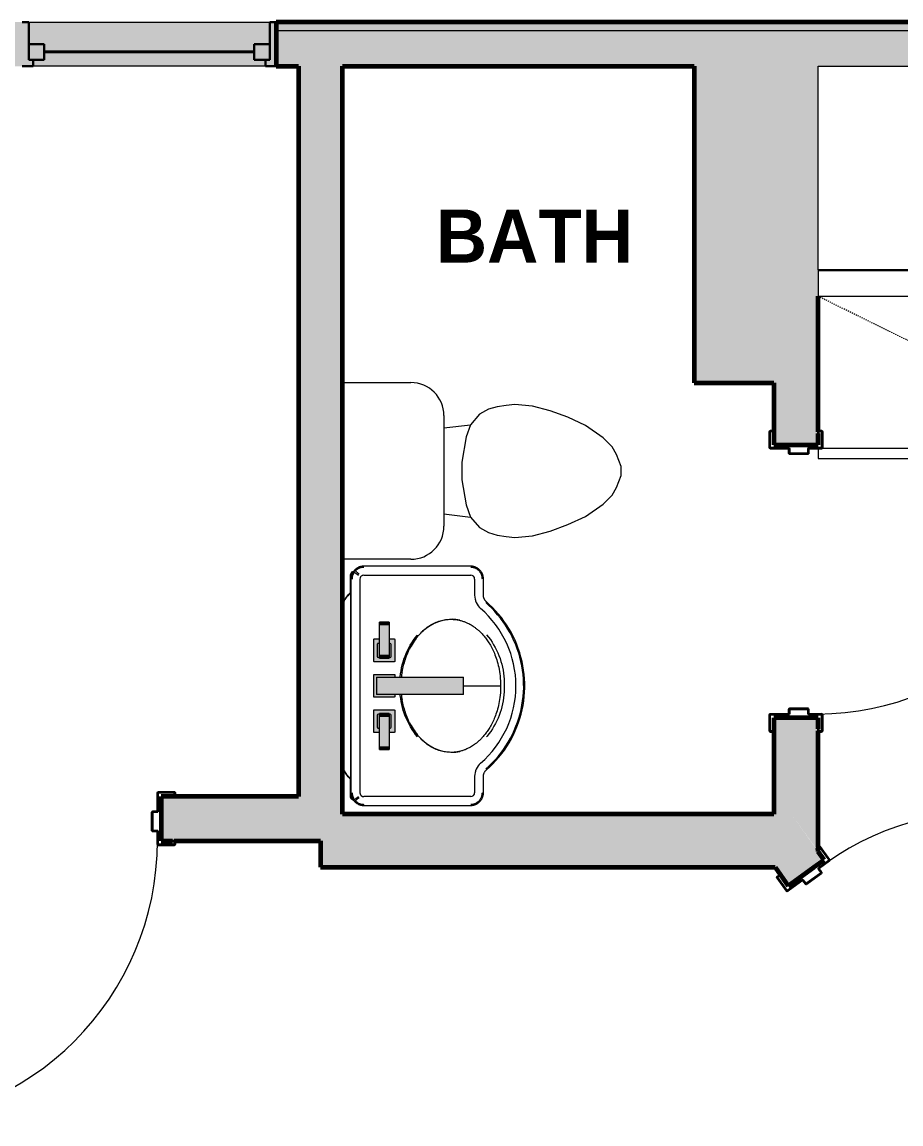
# Model space of a CAD drawing. Header units: inches. Extents: x 14 to 1007, y 923 to 1341.
# Drawn here: x 310.4 to 409.8, y 1157.1 to 1281.6 of the extents above; entities that cross this region are included whole.
import ezdxf

# ---------------------------------------------------------------- set-up
doc = ezdxf.new("R2010")
doc.units = ezdxf.units.IN
doc.header["$MEASUREMENT"] = 0
doc.linetypes.add('Dash', pattern=[0.25, 0.125, -0.125])
for name, color, linetype, lineweight in [('A-AREA-IDEN', 2, 'Continuous', 9), ('A-DOOR', 31, 'Continuous', 18), ('A-DOOR-1', 31, 'Continuous', 9), ('A-DOOR-FRAM', 31, 'Continuous', 30), ('A-GLAZ', 151, 'Continuous', 18), ('A-GLAZ-1', 151, 'Continuous', 30), ('A-GLAZ-2', 151, 'Continuous', 40), ('A-WALL', 113, 'Continuous', 18), ('A-WALL-1', 113, 'Continuous', 60), ('I-WALL', 2, 'Continuous', 18), ('I-WALL-1', 2, 'Continuous', 60), ('P-SANR-FIXT', 6, 'Continuous', 9), ('Q-SPCQ', 91, 'Continuous', 9), ('Q-SPCQ-1', 91, 'Dash', 9)]:
    doc.layers.add(name, color=color, linetype=linetype, lineweight=lineweight)
doc.styles.add('Century Gothic_B', font='GOTHICB.TTF', dxfattribs={"height": 6})

# ---------------------------------------------------------------- blocks, each defined once
blk = doc.blocks.new('Hollow Metal Frame - 2_ 8_W x 6_-8_H-760310-Existing 2nd Floor Plan')
at = {"layer": 'A-DOOR-1'}
for p, q in [((-16, -2.5), (-14.88, -2.5)), ((-16, -34.5), (-16, -2.5)), ((-14.88, -2.5), (-14.88, -34.5)), ((-14.88, -34.5), (-16, -34.5))]:
    blk.add_line(p, q, dxfattribs=at)
blk.add_arc((-16, -2.5), 32, 270, 360, dxfattribs=at)
at = {"layer": 'A-DOOR-FRAM'}
for p, q in [((-18, 2.9), (-18, 2.6)), ((-17.94, 2.6), (-17.94, 2.9)), ((-16.1, 3), (-17.9, 3)), ((-17.9, 2.94), (-16.1, 2.94)), ((-17.69, 2.56), (-17.9, 2.56)), ((-17.9, 2.5), (-17.69, 2.5)), ((-17.69, 2.5), (-17.69, 2.56)), ((-16.06, 2.9), (-16.06, 0.85)), ((-16, 0.85), (-16, 2.9)), ((16, 2.9), (16, 0.85)), ((16.06, 0.85), (16.06, 2.9)), ((17.9, 3), (16.1, 3)), ((16.1, 2.94), (17.9, 2.94)), ((17.69, 2.56), (17.69, 2.5)), ((17.9, 2.56), (17.69, 2.56)), ((17.69, 2.5), (17.9, 2.5)), ((17.94, 2.9), (17.94, 2.6)), ((18, 2.6), (18, 2.9)), ((-15.48, 0.81), (-15.96, 0.81)), ((-15.96, 0.75), (-15.48, 0.75)), ((-15.44, 0.71), (-15.44, -1.33)), ((-15.38, -1.33), (-15.38, 0.71)), ((15.37, 0.71), (15.37, -1.33)), ((15.44, -1.33), (15.44, 0.71)), ((15.96, 0.81), (15.48, 0.81)), ((15.48, 0.75), (15.96, 0.75)), ((-16.06, -1.47), (-16.06, -2.9)), ((-16, -2.9), (-16, -1.47)), ((-15.48, -1.37), (-15.96, -1.37)), ((-15.96, -1.43), (-15.48, -1.43)), ((15.96, -1.37), (15.48, -1.37)), ((15.48, -1.43), (15.96, -1.43)), ((16, -1.47), (16, -2.9)), ((16.06, -2.9), (16.06, -1.47)), ((-18, -2.6), (-18, -2.9)), ((-17.94, -2.9), (-17.94, -2.6)), ((-17.69, -2.5), (-17.9, -2.5)), ((-17.9, -2.56), (-17.69, -2.56)), ((-16.1, -2.94), (-17.9, -2.94)), ((-17.9, -3), (-16.1, -3)), ((-17.69, -2.56), (-17.69, -2.5)), ((17.9, -2.94), (16.1, -2.94)), ((16.1, -3), (17.9, -3)), ((17.9, -2.5), (17.69, -2.5)), ((17.69, -2.5), (17.69, -2.56)), ((17.69, -2.56), (17.9, -2.56)), ((17.94, -2.6), (17.94, -2.9)), ((18, -2.9), (18, -2.6))]:
    blk.add_line(p, q, dxfattribs=at)
for centre, radius, start, end in [((-17.9, 2.9), 0.101, 90, 180), ((-17.9, 2.6), 0.101, 180, 270), ((-17.9, 2.9), 0.04, 90, 180), ((-17.9, 2.6), 0.04, 180, 270), ((-16.1, 2.9), 0.101, 0, 90), ((-16.1, 2.9), 0.04, 360, 90), ((16.1, 2.9), 0.101, 90, 180), ((16.1, 2.9), 0.04, 90, 180), ((17.9, 2.9), 0.101, 360, 90), ((17.9, 2.9), 0.04, 0, 90), ((17.9, 2.6), 0.101, 270, 0), ((17.9, 2.6), 0.04, 270, 360), ((-15.96, 0.85), 0.101, 180, 270), ((-15.96, 0.85), 0.04, 180, 270), ((-15.48, 0.71), 0.101, 0, 90), ((-15.48, 0.71), 0.04, 0, 90), ((15.48, 0.71), 0.101, 90, 180), ((15.48, 0.71), 0.04, 90, 180), ((15.96, 0.85), 0.04, 270, 360), ((15.96, 0.85), 0.101, 270, 360), ((-15.96, -1.47), 0.101, 90, 180), ((-15.96, -1.47), 0.04, 90, 180), ((-15.48, -1.33), 0.04, 270, 360), ((-15.48, -1.33), 0.101, 270, 360), ((15.48, -1.33), 0.101, 180, 270), ((15.48, -1.33), 0.04, 180, 270), ((15.96, -1.47), 0.101, 0, 90), ((15.96, -1.47), 0.04, 0, 90), ((-17.9, -2.6), 0.101, 90, 180), ((-17.9, -2.9), 0.101, 180, 270), ((-17.9, -2.6), 0.04, 90, 180), ((-17.9, -2.9), 0.04, 180, 270), ((-16.1, -2.9), 0.04, 270, 360), ((-16.1, -2.9), 0.101, 270, 360), ((16.1, -2.9), 0.101, 180, 270), ((16.1, -2.9), 0.04, 180, 270), ((17.9, -2.6), 0.101, 0, 90), ((17.9, -2.6), 0.04, 0, 90), ((17.9, -2.9), 0.101, 270, 0), ((17.9, -2.9), 0.04, 270, 0)]:
    blk.add_arc(centre, radius, start, end, dxfattribs=at)
blk = doc.blocks.new('M_Double Hung with Trim - 2_  4 3_4_ x  4_  11_-822690-Existing 2nd Floor Plan')
at = {"layer": 'A-GLAZ-1'}
for p, q in [((-13.13, 2.5), (-14.38, 2.5)), ((-13.13, 2.5), (-13.13, 1.75)), ((13.12, 2.5), (14.37, 2.5)), ((13.12, 1.75), (13.12, 2.5)), ((-13.63, 1.75), (-11.88, 1.75)), ((-13.63, 0), (-13.63, 1.75)), ((-13.63, 1.75), (-13.13, 1.75)), ((-13.63, 1.75), (-13.63, -2.5)), ((-11.88, 0), (-11.88, 1.75)), ((11.87, 0), (11.87, 1.75)), ((13.62, 1.75), (11.87, 1.75)), ((13.12, 1.75), (13.62, 1.75)), ((13.62, 0), (13.62, 1.75)), ((13.62, 1.75), (13.62, -2.5)), ((-13.63, 0), (-11.88, 0)), ((13.62, 0), (11.87, 0)), ((-14.38, -2.5), (-13.63, -2.5)), ((14.37, -2.5), (13.62, -2.5))]:
    blk.add_line(p, q, dxfattribs=at)
at = {"layer": 'A-GLAZ-2'}
blk.add_line((-11.88, 0.87), (11.87, 0.87), dxfattribs=at)
blk = doc.blocks.new('Hollow Metal Frame - 2_-6_W x 6_-8_H-760309-Existing 2nd Floor Plan')
at = {"layer": 'A-DOOR-1'}
for p, q in [((-15, -2.5), (-13.88, -2.5)), ((-15, -32.5), (-15, -2.5)), ((-13.88, -2.5), (-13.88, -32.5)), ((-13.88, -32.5), (-15, -32.5))]:
    blk.add_line(p, q, dxfattribs=at)
blk.add_arc((-15, -2.5), 30, 270, 360, dxfattribs=at)
at = {"layer": 'A-DOOR-FRAM'}
for p, q in [((-17, 2.9), (-17, 2.6)), ((-16.94, 2.6), (-16.94, 2.9)), ((-15.1, 3), (-16.9, 3)), ((-16.9, 2.94), (-15.1, 2.94)), ((-16.69, 2.56), (-16.9, 2.56)), ((-16.9, 2.5), (-16.69, 2.5)), ((-16.69, 2.5), (-16.69, 2.56)), ((-15.06, 2.9), (-15.06, 0.85)), ((-15, 0.85), (-15, 2.9)), ((15, 2.9), (15, 0.85)), ((15.06, 0.85), (15.06, 2.9)), ((16.9, 3), (15.1, 3)), ((15.1, 2.94), (16.9, 2.94)), ((16.69, 2.56), (16.69, 2.5)), ((16.9, 2.56), (16.69, 2.56)), ((16.69, 2.5), (16.9, 2.5)), ((16.94, 2.9), (16.94, 2.6)), ((17, 2.6), (17, 2.9)), ((-14.48, 0.81), (-14.96, 0.81)), ((-14.96, 0.75), (-14.48, 0.75)), ((-14.44, 0.71), (-14.44, -1.33)), ((-14.38, -1.33), (-14.38, 0.71)), ((14.37, 0.71), (14.37, -1.33)), ((14.44, -1.33), (14.44, 0.71)), ((14.96, 0.81), (14.48, 0.81)), ((14.48, 0.75), (14.96, 0.75)), ((-15.06, -1.47), (-15.06, -2.9)), ((-15, -2.9), (-15, -1.47)), ((-14.48, -1.37), (-14.96, -1.37)), ((-14.96, -1.43), (-14.48, -1.43)), ((14.96, -1.37), (14.48, -1.37)), ((14.48, -1.43), (14.96, -1.43)), ((15, -1.47), (15, -2.9)), ((15.06, -2.9), (15.06, -1.47)), ((-17, -2.6), (-17, -2.9)), ((-16.94, -2.9), (-16.94, -2.6)), ((-16.69, -2.5), (-16.9, -2.5)), ((-16.9, -2.56), (-16.69, -2.56)), ((-15.1, -2.94), (-16.9, -2.94)), ((-16.9, -3), (-15.1, -3)), ((-16.69, -2.56), (-16.69, -2.5)), ((16.9, -2.94), (15.1, -2.94)), ((15.1, -3), (16.9, -3)), ((16.9, -2.5), (16.69, -2.5)), ((16.69, -2.5), (16.69, -2.56)), ((16.69, -2.56), (16.9, -2.56)), ((16.94, -2.6), (16.94, -2.9)), ((17, -2.9), (17, -2.6))]:
    blk.add_line(p, q, dxfattribs=at)
for centre, radius, start, end in [((-16.9, 2.9), 0.101, 90, 180), ((-16.9, 2.6), 0.101, 180, 270), ((-16.9, 2.9), 0.04, 90, 180), ((-16.9, 2.6), 0.04, 180, 270), ((-15.1, 2.9), 0.101, 0, 90), ((-15.1, 2.9), 0.04, 360, 90), ((15.1, 2.9), 0.101, 90, 180), ((15.1, 2.9), 0.04, 90, 180), ((16.9, 2.9), 0.101, 360, 90), ((16.9, 2.9), 0.04, 0, 90), ((16.9, 2.6), 0.101, 270, 360), ((16.9, 2.6), 0.04, 270, 360), ((-14.96, 0.85), 0.101, 180, 270), ((-14.96, 0.85), 0.04, 180, 270), ((-14.48, 0.71), 0.101, 0, 90), ((-14.48, 0.71), 0.04, 0, 90), ((14.48, 0.71), 0.101, 90, 180), ((14.48, 0.71), 0.04, 90, 180), ((14.96, 0.85), 0.04, 270, 360), ((14.96, 0.85), 0.101, 270, 360), ((-14.96, -1.47), 0.101, 90, 180), ((-14.96, -1.47), 0.04, 90, 180), ((-14.48, -1.33), 0.04, 270, 360), ((-14.48, -1.33), 0.101, 270, 360), ((14.48, -1.33), 0.101, 180, 270), ((14.48, -1.33), 0.04, 180, 270), ((14.96, -1.47), 0.101, 0, 90), ((14.96, -1.47), 0.04, 0, 90), ((-16.9, -2.6), 0.101, 90, 180), ((-16.9, -2.9), 0.101, 180, 270), ((-16.9, -2.6), 0.04, 90, 180), ((-16.9, -2.9), 0.04, 180, 270), ((-15.1, -2.9), 0.04, 270, 360), ((-15.1, -2.9), 0.101, 270, 360), ((15.1, -2.9), 0.101, 180, 270), ((15.1, -2.9), 0.04, 180, 270), ((16.9, -2.6), 0.101, 0, 90), ((16.9, -2.6), 0.04, 0, 90), ((16.9, -2.9), 0.101, 270, 0), ((16.9, -2.9), 0.04, 270, 360)]:
    blk.add_arc(centre, radius, start, end, dxfattribs=at)
blk = doc.blocks.new('Hollow Metal Frame - 2_-6_W x 6_-8_H-760312-Existing 2nd Floor Plan')
at = {"layer": 'A-DOOR-1'}
for p, q in [((-13.88, 32.5), (-15, 32.5)), ((-15, 32.5), (-15, 2.5)), ((-13.88, 2.5), (-13.88, 32.5)), ((-15, 2.5), (-13.88, 2.5))]:
    blk.add_line(p, q, dxfattribs=at)
blk.add_arc((-15, 2.5), 30, 0, 90, dxfattribs=at)
at = {"layer": 'A-DOOR-FRAM'}
for p, q in [((-17, 2.6), (-17, 2.9)), ((-16.94, 2.9), (-16.94, 2.6)), ((-16.9, 3), (-15.1, 3)), ((-15.1, 2.94), (-16.9, 2.94)), ((-16.9, 2.56), (-16.69, 2.56)), ((-16.69, 2.5), (-16.9, 2.5)), ((-16.69, 2.56), (-16.69, 2.5)), ((-15.06, 1.47), (-15.06, 2.9)), ((-15, 2.9), (-15, 1.47)), ((15, 1.47), (15, 2.9)), ((15.06, 2.9), (15.06, 1.47)), ((15.1, 3), (16.9, 3)), ((16.9, 2.94), (15.1, 2.94)), ((16.69, 2.56), (16.9, 2.56)), ((16.69, 2.5), (16.69, 2.56)), ((16.9, 2.5), (16.69, 2.5)), ((16.94, 2.6), (16.94, 2.9)), ((17, 2.9), (17, 2.6)), ((-14.96, 1.43), (-14.48, 1.43)), ((-14.48, 1.37), (-14.96, 1.37)), ((-14.44, -0.71), (-14.44, 1.33)), ((-14.38, 1.33), (-14.38, -0.71)), ((14.37, -0.71), (14.37, 1.33)), ((14.44, 1.33), (14.44, -0.71)), ((14.48, 1.43), (14.96, 1.43)), ((14.96, 1.37), (14.48, 1.37)), ((-15.06, -2.9), (-15.06, -0.85)), ((-15, -0.85), (-15, -2.9)), ((-14.96, -0.75), (-14.48, -0.75)), ((-14.48, -0.81), (-14.96, -0.81)), ((14.48, -0.75), (14.96, -0.75)), ((14.96, -0.81), (14.48, -0.81)), ((15, -2.9), (15, -0.85)), ((15.06, -0.85), (15.06, -2.9)), ((-17, -2.9), (-17, -2.6)), ((-16.94, -2.6), (-16.94, -2.9)), ((-16.9, -2.5), (-16.69, -2.5)), ((-16.69, -2.56), (-16.9, -2.56)), ((-16.9, -2.94), (-15.1, -2.94)), ((-15.1, -3), (-16.9, -3)), ((-16.69, -2.5), (-16.69, -2.56)), ((15.1, -2.94), (16.9, -2.94)), ((16.9, -3), (15.1, -3)), ((16.69, -2.5), (16.9, -2.5)), ((16.69, -2.56), (16.69, -2.5)), ((16.9, -2.56), (16.69, -2.56)), ((16.94, -2.9), (16.94, -2.6)), ((17, -2.6), (17, -2.9))]:
    blk.add_line(p, q, dxfattribs=at)
for centre, radius, start, end in [((-16.9, 2.9), 0.101, 90, 180), ((-16.9, 2.6), 0.101, 180, 270), ((-16.9, 2.9), 0.04, 90, 180), ((-16.9, 2.6), 0.04, 180, 270), ((-15.1, 2.9), 0.101, 0, 90), ((-15.1, 2.9), 0.04, 0, 90), ((15.1, 2.9), 0.101, 90, 180), ((15.1, 2.9), 0.04, 90, 180), ((16.9, 2.9), 0.101, 360, 90), ((16.9, 2.9), 0.04, 0, 90), ((16.9, 2.6), 0.04, 270, 360), ((16.9, 2.6), 0.101, 270, 360), ((-14.96, 1.47), 0.101, 180, 270), ((-14.96, 1.47), 0.04, 180, 270), ((-14.48, 1.33), 0.101, 0, 90), ((-14.48, 1.33), 0.04, 0, 90), ((14.48, 1.33), 0.101, 90, 180), ((14.48, 1.33), 0.04, 90, 180), ((14.96, 1.47), 0.101, 270, 360), ((14.96, 1.47), 0.04, 270, 360), ((-14.96, -0.85), 0.101, 90, 180), ((-14.96, -0.85), 0.04, 90, 180), ((-14.48, -0.71), 0.101, 270, 360), ((-14.48, -0.71), 0.04, 270, 360), ((14.48, -0.71), 0.101, 180, 270), ((14.48, -0.71), 0.04, 180, 270), ((14.96, -0.85), 0.101, 0, 90), ((14.96, -0.85), 0.04, 0, 90), ((-16.9, -2.6), 0.101, 90, 180), ((-16.9, -2.9), 0.101, 180, 270), ((-16.9, -2.6), 0.04, 90, 180), ((-16.9, -2.9), 0.04, 180, 270), ((-15.1, -2.9), 0.101, 270, 360), ((-15.1, -2.9), 0.04, 270, 0), ((15.1, -2.9), 0.101, 180, 270), ((15.1, -2.9), 0.04, 180, 270), ((16.9, -2.6), 0.101, 0, 90), ((16.9, -2.6), 0.04, 0, 90), ((16.9, -2.9), 0.04, 270, 360), ((16.9, -2.9), 0.101, 270, 0)]:
    blk.add_arc(centre, radius, start, end, dxfattribs=at)
blk = doc.blocks.new('M_Refrigerator - 600 x 660mm-691453-Existing 2nd Floor Plan')
at = {"layer": 'Q-SPCQ'}
for p, q in [((-13.93, -11.32), (-13.93, 11.66)), ((-13.93, 11.66), (9.69, 11.66)), ((9.69, 11.66), (9.69, -11.32)), ((9.69, -11.32), (-13.93, -11.32)), ((-13.93, -11.32), (-13.93, -14.32)), ((9.69, -11.32), (-13.93, -11.32)), ((9.69, -11.45), (-13.93, -11.45)), ((-13.93, -11.45), (-13.93, -14.32)), ((9.69, -14.32), (9.69, -11.32)), ((9.69, -14.32), (9.69, -11.45)), ((-13.93, -14.32), (9.69, -14.32)), ((-13.93, -14.32), (9.69, -14.32))]:
    blk.add_line(p, q, dxfattribs=at)
at = {"layer": 'Q-SPCQ-1'}
blk.add_line((7.26, -24.77), (-13.93, -14.32), dxfattribs=at)
blk.add_arc((-13.93, -14.32), 23.62, 333.7504, 0, dxfattribs=at)
blk = doc.blocks.new('M_Toilet-Domestic-3D - M_Toilet-Domestic-3D-610351-Existing 2nd Floor Plan')
at = {"layer": 'P-SANR-FIXT'}
for p, q in [((-9.98, 11.75), (-9.98, 19.48)), ((9.98, 19.48), (9.98, 11.75)), ((6.25, 8.02), (-6.25, 8.02)), ((-4.86, 8.02), (-5.21, 5)), ((4.86, 8.02), (5.21, 5)), ((-5.21, 5), (-6.4, 4)), ((-3.84, 5.5), (-5.21, 5)), ((-1, 6), (-3.84, 5.5)), ((1, 6), (-1, 6)), ((3.84, 5.5), (1, 6)), ((5.21, 5), (3.84, 5.5)), ((6.4, 4), (5.21, 5)), ((-6.4, 4), (-6.97, 3)), ((6.97, 3), (6.4, 4)), ((-6.97, 3), (-7.24, 2)), ((7.24, 2), (6.97, 3)), ((-7.24, 2), (-7.41, 1)), ((7.41, 1), (7.24, 2)), ((-7.41, 1), (-7.5, 0)), ((-7.5, 0), (-7.33, -1.99)), ((7.33, -1.99), (7.5, 0)), ((7.5, 0), (7.41, 1)), ((-7.33, -1.99), (-6.79, -4)), ((6.79, -4), (7.33, -1.99)), ((-6.79, -4), (-6.06, -6)), ((6.06, -6), (6.79, -4)), ((-6.06, -6), (-5.13, -8)), ((5.13, -8), (6.06, -6)), ((-5.13, -8), (-3.74, -10)), ((3.74, -10), (5.13, -8)), ((-3.74, -10), (-2.74, -11)), ((-2.74, -11), (-1.87, -11.5)), ((1.87, -11.5), (2.74, -11)), ((2.74, -11), (3.74, -10)), ((-1.87, -11.5), (-0.5, -12)), ((-0.5, -12), (0.5, -12)), ((0.5, -12), (1.87, -11.5))]:
    blk.add_line(p, q, dxfattribs=at)
for centre, start, end in [((-6.25, 11.75), 180, 270), ((6.25, 11.75), 270, 360)]:
    blk.add_arc(centre, 3.73, start, end, dxfattribs=at)
blk = doc.blocks.new('Pedestal_Sink_7089 - Pedestal_Sink_7089-694584-Existing 2nd Floor Plan')
at = {"layer": 'P-SANR-FIXT'}
for points in [[(-5.58, 3.96), (-5.5, 3.88), (-3.16, 3.88), (-3.09, 3.96), (-3.09, 6.3), (-3.14, 6.36), (-5.52, 6.36), (-5.58, 6.3), (-5.58, 5.68), (-5.2, 5.68), (-5.2, 5.95), (-5.11, 5.85), (-5.07, 5.92), (-5.16, 6), (-3.54, 5.97), (-3.66, 5.91), (-3.57, 5.87), (-3.54, 5.79), (-3.45, 5.91), (-3.45, 4.29), (-3.55, 4.43), (-3.6, 4.36), (-3.64, 4.33), (-3.54, 4.24), (-5.11, 4.27), (-4.99, 4.34), (-5.08, 4.38), (-5.11, 4.46), (-5.2, 4.34), (-5.2, 4.56), (-5.58, 4.56)], [(-1.58, 6.01), (-1.58, 3.96), (-1.5, 3.88), (-1.32, 3.88), (-1.32, 6.01), (0.65, 6), (0.65, 3.88), (0.84, 3.88), (0.91, 3.96), (0.91, 6.3), (0.86, 6.36), (-1.52, 6.36), (-1.58, 6.3)], [(-7.52, 4.56), (-7.16, 4.56), (-7.16, 5.68), (-7.52, 5.68)], [(-7.16, 5.68), (-7.16, 4.56), (-3.85, 4.56), (-3.85, 5.68), (-5.97, 5.68)], [(-5.16, 6), (-5.05, 5.91), (-3.66, 5.91), (-3.49, 6)], [(-3.85, 5.12), (-3.85, 4.56), (-3.49, 4.56), (-3.51, 5.68), (-3.85, 5.68)], [(-3.54, 5.79), (-3.51, 5.68), (-3.45, 5.68), (-3.45, 4.56), (-3.54, 4.56), (-3.54, 4.46), (-3.45, 4.34), (-3.45, 5.95), (-3.49, 5.87)], [(-3.49, 5.12), (-3.49, 4.56), (-3.45, 4.56), (-3.45, 5.68), (-3.49, 5.68)], [(-1.32, 6), (-1.32, 5.66), (0.65, 5.66), (0.65, 6.01), (-1.32, 6.01)], [(-1.32, -2.44), (-1.32, -2.93), (0.65, -2.93), (0.65, 5.66), (-1.32, 5.66), (-1.32, -0.55)], [(2.79, 4.28), (2.88, 4.46), (2.85, 4.56), (2.79, 4.56), (2.79, 5.68), (2.88, 5.68), (2.88, 5.79), (2.79, 5.9), (2.79, 4.35)], [(2.79, 5.68), (2.79, 4.56), (2.83, 4.56), (2.82, 5.68)], [(2.83, 6), (3, 5.91), (4.39, 5.91), (4.5, 6)], [(2.83, 4.56), (3.19, 4.56), (3.19, 5.68), (2.83, 5.68), (2.83, 5.12)], [(3.19, 5.68), (3.19, 4.56), (6.5, 4.56), (6.5, 5.68), (4.88, 5.68)], [(6.5, 4.56), (6.86, 4.56), (6.84, 5.68), (6.5, 5.68)], [(-5.16, 4.24), (-3.48, 4.24), (-3.65, 4.34), (-4.99, 4.34)], [(2.82, 4.24), (4.5, 4.24), (4.33, 4.34), (2.99, 4.34)], [(-1.32, -2.93), (-1.32, -3.84), (0.65, -3.81), (0.65, -2.93), (-0.55, -2.93)]]:
    blk.add_hatch(color=256, dxfattribs=at).paths.add_polyline_path(points, flags=0)
h = blk.add_hatch(color=256, dxfattribs=at)
h.paths.add_polyline_path([(2.43, 6.3), (2.43, 3.96), (2.5, 3.88), (4.84, 3.88), (4.92, 3.96), (4.9, 4.56), (4.54, 4.56), (4.51, 4.34), (4.44, 4.43), (4.42, 4.38), (4.35, 4.33), (4.5, 4.24), (2.82, 4.24), (2.99, 4.34), (2.91, 4.37), (2.88, 4.46), (2.79, 4.34), (2.81, 5.91), (2.89, 5.81), (2.94, 5.88), (3, 5.91), (2.85, 6), (4.5, 6), (4.39, 5.91), (4.45, 5.85), (4.54, 5.95), (4.54, 5.68), (4.92, 5.68), (4.92, 6.3), (4.86, 6.36), (2.48, 6.36)], flags=0)
h.paths.add_polyline_path([(2.79, 4.56), (2.79, 4.57), (2.79, 4.57)], flags=0)
h = blk.add_hatch(color=256, dxfattribs=at)
h.paths.add_polyline_path([(-5.2, 5.95), (-5.2, 5.68), (-5.11, 5.68), (-5.11, 5.85), (-5.17, 5.92)], flags=0)
h.paths.add_polyline_path([(-5.2, 4.29), (-5.11, 4.46), (-5.11, 4.56), (-5.2, 4.56), (-5.2, 4.35)], flags=0)
h = blk.add_hatch(color=256, dxfattribs=at)
h.paths.add_polyline_path([(-5.11, 4.46), (-5.08, 4.38), (-4.99, 4.34), (-3.65, 4.34), (-3.57, 4.37), (-3.54, 4.46), (-3.55, 4.56), (-5.11, 4.56)], flags=0)
h.paths.add_polyline_path([(-5.11, 5.85), (-5.11, 5.68), (-3.54, 5.68), (-3.54, 5.79), (-3.57, 5.87), (-3.66, 5.91), (-5.05, 5.91)], flags=0)
h = blk.add_hatch(color=256, dxfattribs=at)
h.paths.add_polyline_path([(2.88, 4.56), (2.88, 4.46), (2.91, 4.37), (3.01, 4.34), (4.33, 4.34), (4.42, 4.38), (4.45, 4.46), (4.45, 4.56), (2.89, 4.56)], flags=0)
h.paths.add_polyline_path([(2.88, 5.79), (2.89, 5.68), (4.45, 5.68), (4.45, 5.85), (4.39, 5.91), (3, 5.91), (2.91, 5.87)], flags=0)
h = blk.add_hatch(color=256, dxfattribs=at)
h.paths.add_polyline_path([(4.45, 5.85), (4.45, 5.68), (4.54, 5.68), (4.54, 5.95), (4.51, 5.92)], flags=0)
h.paths.add_polyline_path([(4.45, 4.56), (4.45, 4.46), (4.54, 4.35), (4.54, 4.56), (4.51, 4.56)], flags=0)
h = blk.add_hatch(color=256, dxfattribs=at)
h.paths.add_polyline_path([(-9.7, -5.29), (-9.7, -5.3), (-9.22, -5.63), (-9.49, -5.42), (-9.58, -5.36)], flags=0)
h.paths.add_polyline_path([(8.39, -5.77), (8.85, -5.4), (8.63, -5.55), (8.4, -5.76)], flags=0)
for p, q in [((-13.28, 8.59), (-13.23, 8.73)), ((-13.25, 8.61), (-13.21, 8.72)), ((-13.23, 8.73), (-13.11, 8.85)), ((-13.23, 8.73), (-13.21, 8.72)), ((-13.21, 8.72), (-13.1, 8.83)), ((-13.11, 8.85), (-12.93, 8.93)), ((-13.11, 8.85), (-13.1, 8.83)), ((-13.1, 8.83), (-12.93, 8.91)), ((-12.93, 8.93), (-10.82, 8.93)), ((-12.93, 8.93), (-12.93, 8.91)), ((-12.93, 8.91), (10.1, 8.91)), ((11.73, 8.89), (-12.41, 8.89)), ((-9.28, 9.84), (-9.28, 9.81)), ((-9.28, 9.81), (8.6, 9.81)), ((8.6, 9.84), (8.6, 9.81)), ((10.1, 8.91), (12.26, 8.91)), ((10.15, 8.93), (12.26, 8.93)), ((12.26, 8.93), (12.54, 8.8)), ((12.26, 8.93), (12.26, 8.91)), ((12.26, 8.91), (12.52, 8.79)), ((12.54, 8.8), (12.52, 8.79)), ((12.52, 8.79), (12.58, 8.58)), ((12.54, 8.8), (12.61, 8.57)), ((-13.26, 8.61), (-13.41, 8.5)), ((-13.26, 8.61), (-13.2, 8.53)), ((-13.2, 8.53), (-13.14, 8.44)), ((-13.14, 8.44), (-13.05, 8.33)), ((-13.05, 8.33), (-12.85, 8.05)), ((-12.66, 7.8), (-12.74, 7.74)), ((11.73, 7.88), (-12.41, 7.88)), ((12.07, 7.74), (11.99, 7.8)), ((12.27, 8.18), (12.17, 8.05)), ((12.73, 8.5), (12.59, 8.6)), ((-13.85, 7.45), (-13.85, -4.65)), ((-12.85, -4.65), (-12.85, 7.45)), ((-5.58, 6.3), (-5.58, 5.68)), ((-3.14, 6.36), (-5.52, 6.36)), ((-3.09, 3.96), (-3.09, 6.3)), ((-1.58, 6.3), (-1.58, 3.96)), ((0.86, 6.36), (-1.52, 6.36)), ((0.91, 3.96), (0.91, 6.3)), ((2.43, 6.3), (2.43, 3.96)), ((4.86, 6.36), (2.48, 6.36)), ((4.92, 5.68), (4.92, 6.3)), ((12.18, 7.45), (12.18, -4.65)), ((13.18, -4.65), (13.18, 7.45)), ((-7.52, 5.68), (-7.52, 4.56)), ((-7.52, 5.68), (-7.16, 5.68)), ((-7.16, 5.68), (-3.85, 5.68)), ((-5.11, 5.85), (-5.11, 5.68)), ((-3.66, 5.91), (-5.05, 5.91)), ((-3.85, 5.68), (-3.49, 5.68)), ((-3.54, 5.68), (-3.54, 5.79)), ((-3.49, 5.68), (-3.45, 5.68)), ((-3.49, 5.68), (-3.49, 4.56)), ((-3.45, 4.56), (-3.45, 5.68)), ((0.65, 6.01), (-1.32, 6.01)), ((-1.32, 5.66), (-1.32, 6.01)), ((-1.32, -2.93), (-1.32, 5.66)), ((0.65, 6.01), (0.65, 5.66)), ((0.65, 5.66), (0.65, -2.93)), ((2.79, 5.68), (2.83, 5.68)), ((2.79, 5.68), (2.79, 4.56)), ((2.83, 5.68), (3.19, 5.68)), ((2.83, 5.68), (2.83, 4.56)), ((2.88, 5.79), (2.88, 5.68)), ((4.39, 5.91), (3, 5.91)), ((3.19, 5.68), (6.5, 5.68)), ((4.45, 5.68), (4.45, 5.85)), ((6.5, 5.68), (6.86, 5.68)), ((6.86, 4.56), (6.86, 5.68)), ((-7.16, 4.56), (-7.52, 4.56)), ((-3.85, 4.56), (-7.16, 4.56)), ((-5.58, 4.56), (-5.58, 3.96)), ((-5.5, 3.88), (-3.16, 3.88)), ((-5.11, 4.56), (-5.11, 4.46)), ((-4.99, 4.34), (-3.65, 4.34)), ((-3.49, 4.56), (-3.85, 4.56)), ((-3.54, 4.46), (-3.54, 4.56)), ((-3.45, 4.56), (-3.49, 4.56)), ((-1.5, 3.88), (-1.32, 3.88)), ((0.65, 3.88), (0.84, 3.88)), ((2.5, 3.88), (4.84, 3.88)), ((2.83, 4.56), (2.79, 4.56)), ((3.19, 4.56), (2.83, 4.56)), ((2.88, 4.56), (2.88, 4.46)), ((2.99, 4.34), (4.33, 4.34)), ((6.5, 4.56), (3.19, 4.56)), ((4.45, 4.46), (4.45, 4.56)), ((4.92, 3.96), (4.92, 4.56)), ((6.86, 4.56), (6.5, 4.56)), ((-1.32, -3.84), (-1.32, -2.93)), ((0.65, -2.93), (0.65, -3.84)), ((-1.32, -3.84), (0.65, -3.84)), ((-1.32, -3.84), (0.65, -3.84)), ((-0.34, -3.85), (-0.34, -8.06)), ((-10.56, -5.09), (-12.41, -5.09)), ((-12.41, -6.09), (-10.56, -6.09)), ((11.73, -5.09), (9.89, -5.09)), ((9.89, -6.09), (11.73, -6.09))]:
    blk.add_line(p, q, dxfattribs=at)
at = {"layer": 'P-SANR-FIXT', "flags": 128}
for points in [[(-12.41, 8.89), (-12.46, 8.88), (-12.52, 8.88), (-12.58, 8.87), (-12.64, 8.87), (-12.69, 8.86), (-12.75, 8.84), (-12.8, 8.83), (-12.86, 8.81), (-12.91, 8.79), (-12.96, 8.77), (-13.02, 8.75), (-13.07, 8.72), (-13.12, 8.7), (-13.17, 8.67), (-13.22, 8.64), (-13.26, 8.61)], [(-12.41, 8.76), (-12.46, 8.76), (-12.51, 8.76), (-12.56, 8.75), (-12.62, 8.74), (-12.67, 8.73), (-12.72, 8.72), (-12.77, 8.71), (-12.82, 8.69), (-12.87, 8.68), (-12.92, 8.66), (-12.96, 8.64), (-13.01, 8.61), (-13.06, 8.59), (-13.1, 8.56), (-13.15, 8.53), (-13.18, 8.51)], [(12.59, 8.6), (12.54, 8.64), (12.49, 8.67), (12.44, 8.7), (12.39, 8.73), (12.34, 8.75), (12.29, 8.77), (12.23, 8.8), (12.18, 8.81), (12.13, 8.83), (12.07, 8.85), (12.01, 8.86), (11.96, 8.87), (11.9, 8.88), (11.84, 8.88), (11.79, 8.88), (11.73, 8.89)], [(12.51, 8.5), (12.47, 8.53), (12.42, 8.56), (12.38, 8.59), (12.33, 8.61), (12.29, 8.64), (12.24, 8.66), (12.19, 8.68), (12.14, 8.7), (12.09, 8.71), (12.04, 8.72), (11.99, 8.74), (11.94, 8.74), (11.89, 8.75), (11.83, 8.76), (11.78, 8.76), (11.73, 8.76)], [(-13.41, 8.5), (-13.45, 8.45), (-13.49, 8.41), (-13.52, 8.37), (-13.56, 8.32), (-13.59, 8.28), (-13.62, 8.23), (-13.65, 8.18), (-13.68, 8.13), (-13.71, 8.08), (-13.73, 8.02), (-13.75, 7.97), (-13.77, 7.92), (-13.79, 7.86), (-13.81, 7.81), (-13.82, 7.75), (-13.83, 7.69), (-13.84, 7.64), (-13.85, 7.58), (-13.85, 7.52), (-13.85, 7.46), (-13.85, 7.45)], [(-13.32, 8.4), (-13.36, 8.36), (-13.4, 8.32), (-13.43, 8.28), (-13.46, 8.24), (-13.49, 8.2), (-13.52, 8.15), (-13.55, 8.11), (-13.58, 8.06), (-13.6, 8.02), (-13.62, 7.97), (-13.64, 7.92), (-13.66, 7.87), (-13.67, 7.82), (-13.69, 7.77), (-13.7, 7.72), (-13.71, 7.66), (-13.72, 7.61), (-13.72, 7.56), (-13.72, 7.51), (-13.73, 7.45), (-13.73, 7.45)], [(12.59, 8.6), (12.58, 8.59), (12.54, 8.55), (12.5, 8.48), (12.43, 8.4), (12.35, 8.29), (12.27, 8.18)], [(13.05, 7.45), (13.05, 7.51), (13.05, 7.56), (13.04, 7.61), (13.04, 7.66), (13.03, 7.71), (13.01, 7.77), (13, 7.82), (12.99, 7.87), (12.97, 7.92), (12.95, 7.97), (12.93, 8.01), (12.9, 8.06), (12.88, 8.11), (12.85, 8.15), (12.82, 8.2), (12.79, 8.24), (12.76, 8.28), (12.73, 8.32), (12.69, 8.36), (12.65, 8.4), (12.65, 8.4)], [(13.18, 7.45), (13.18, 7.51), (13.17, 7.57), (13.17, 7.63), (13.16, 7.68), (13.15, 7.74), (13.14, 7.8), (13.12, 7.85), (13.1, 7.91), (13.09, 7.96), (13.06, 8.02), (13.04, 8.07), (13.01, 8.12), (12.99, 8.17), (12.96, 8.22), (12.93, 8.27), (12.89, 8.31), (12.86, 8.36), (12.82, 8.4), (12.78, 8.45), (12.74, 8.49), (12.73, 8.5)], [(-6.09, 1.36), (-5.82, 1.58), (-5.55, 1.78), (-5.27, 1.97), (-4.98, 2.15), (-4.68, 2.32), (-4.38, 2.48), (-4.07, 2.62), (-3.75, 2.75), (-3.43, 2.87), (-3.11, 2.98), (-2.78, 3.07), (-2.45, 3.15), (-2.11, 3.22), (-1.77, 3.27), (-1.43, 3.31), (-1.32, 3.32)], [(0.65, 3.32), (0.69, 3.32), (1.03, 3.28), (1.36, 3.23), (1.7, 3.17), (2.03, 3.09), (2.36, 3), (2.69, 2.9), (3.01, 2.78), (3.33, 2.65), (3.64, 2.51), (3.94, 2.36), (4.24, 2.19), (4.53, 2.01), (4.82, 1.82), (5.09, 1.62), (5.36, 1.41), (5.42, 1.36)], [(-13.85, -4.65), (-13.85, -4.7), (-13.85, -4.76), (-13.84, -4.82), (-13.83, -4.88), (-13.82, -4.93), (-13.81, -4.99), (-13.79, -5.05), (-13.78, -5.1), (-13.76, -5.16), (-13.74, -5.21), (-13.71, -5.26), (-13.69, -5.31), (-13.66, -5.36), (-13.63, -5.41), (-13.6, -5.46), (-13.56, -5.51), (-13.53, -5.55), (-13.49, -5.6), (-13.45, -5.64), (-13.41, -5.68), (-13.37, -5.72), (-13.33, -5.76), (-13.28, -5.8), (-13.23, -5.83), (-13.19, -5.86), (-13.14, -5.89), (-13.09, -5.92), (-13.04, -5.95), (-12.98, -5.97), (-12.93, -5.99), (-12.88, -6.01), (-12.82, -6.03), (-12.77, -6.04), (-12.71, -6.06), (-12.65, -6.07), (-12.6, -6.08), (-12.54, -6.08), (-12.48, -6.09), (-12.42, -6.09), (-12.41, -6.09)], [(-13.73, -4.65), (-13.72, -4.7), (-13.72, -4.75), (-13.72, -4.8), (-13.71, -4.86), (-13.7, -4.91), (-13.69, -4.96), (-13.67, -5.01), (-13.66, -5.06), (-13.64, -5.11), (-13.62, -5.16), (-13.6, -5.21), (-13.58, -5.26), (-13.55, -5.3), (-13.52, -5.35), (-13.5, -5.39), (-13.46, -5.43), (-13.43, -5.48), (-13.4, -5.52), (-13.36, -5.55), (-13.33, -5.59), (-13.29, -5.63), (-13.25, -5.66), (-13.21, -5.7), (-13.16, -5.73), (-13.12, -5.76), (-13.07, -5.78), (-13.03, -5.81), (-12.98, -5.83), (-12.93, -5.86), (-12.88, -5.88), (-12.84, -5.89), (-12.79, -5.91), (-12.73, -5.92), (-12.68, -5.94), (-12.63, -5.95), (-12.58, -5.95), (-12.53, -5.96), (-12.47, -5.96), (-12.42, -5.97), (-12.41, -5.97)], [(11.73, -5.97), (11.79, -5.96), (11.84, -5.96), (11.89, -5.96), (11.94, -5.95), (12, -5.94), (12.05, -5.93), (12.1, -5.91), (12.15, -5.9), (12.2, -5.88), (12.25, -5.86), (12.3, -5.84), (12.34, -5.82), (12.39, -5.79), (12.43, -5.76), (12.48, -5.73), (12.52, -5.7), (12.56, -5.67), (12.6, -5.64), (12.64, -5.6), (12.68, -5.57), (12.72, -5.53), (12.75, -5.49), (12.78, -5.45), (12.81, -5.4), (12.84, -5.36), (12.87, -5.31), (12.9, -5.27), (12.92, -5.22), (12.94, -5.17), (12.96, -5.12), (12.98, -5.07), (13, -5.02), (13.01, -4.97), (13.02, -4.92), (13.03, -4.87), (13.04, -4.82), (13.05, -4.77), (13.05, -4.71), (13.05, -4.66), (13.05, -4.65)], [(11.73, -6.09), (11.79, -6.09), (11.85, -6.09), (11.91, -6.08), (11.96, -6.07), (12.02, -6.06), (12.08, -6.05), (12.13, -6.03), (12.19, -6.02), (12.24, -6), (12.3, -5.98), (12.35, -5.95), (12.4, -5.93), (12.45, -5.9), (12.5, -5.87), (12.55, -5.84), (12.6, -5.8), (12.64, -5.77), (12.69, -5.73), (12.73, -5.69), (12.77, -5.65), (12.81, -5.61), (12.85, -5.57), (12.88, -5.52), (12.92, -5.47), (12.95, -5.43), (12.98, -5.38), (13.01, -5.33), (13.03, -5.28), (13.06, -5.22), (13.08, -5.17), (13.1, -5.12), (13.12, -5.06), (13.13, -5), (13.15, -4.95), (13.16, -4.89), (13.17, -4.84), (13.17, -4.78), (13.18, -4.72), (13.18, -4.66), (13.18, -4.65)], [(-10.56, -6.09), (-10.52, -6.09), (-10.48, -6.09), (-10.44, -6.1), (-10.4, -6.1), (-10.37, -6.11), (-10.33, -6.12), (-10.29, -6.13), (-10.25, -6.14), (-10.22, -6.15), (-10.18, -6.17), (-10.15, -6.18), (-10.11, -6.2), (-10.08, -6.22), (-10.04, -6.24), (-10.01, -6.26), (-9.98, -6.28), (-9.95, -6.31), (-9.92, -6.33), (-9.89, -6.36), (-9.86, -6.38), (-9.84, -6.41), (-9.82, -6.43)], [(9.15, -6.43), (9.18, -6.4), (9.2, -6.37), (9.23, -6.34), (9.26, -6.32), (9.29, -6.29), (9.32, -6.27), (9.36, -6.25), (9.39, -6.23), (9.42, -6.21), (9.46, -6.19), (9.49, -6.17), (9.53, -6.16), (9.56, -6.14), (9.6, -6.13), (9.64, -6.12), (9.68, -6.11), (9.71, -6.11), (9.75, -6.1), (9.79, -6.09), (9.83, -6.09), (9.87, -6.09), (9.89, -6.09)], [(-9.82, -6.43), (-9.49, -6.8), (-9.14, -7.16), (-8.77, -7.5), (-8.4, -7.83), (-8, -8.15), (-7.6, -8.45), (-7.19, -8.73), (-6.76, -8.99), (-6.32, -9.24), (-5.88, -9.47), (-5.42, -9.68), (-4.96, -9.88), (-4.49, -10.05), (-4.01, -10.21), (-3.53, -10.35), (-3.04, -10.47), (-2.55, -10.57), (-2.05, -10.64), (-1.56, -10.7), (-1.06, -10.74), (-0.55, -10.76), (-0.05, -10.76), (0.45, -10.74), (0.95, -10.7), (1.45, -10.63), (1.94, -10.55), (2.43, -10.45), (2.92, -10.33), (3.4, -10.19), (3.88, -10.03), (4.35, -9.85), (4.81, -9.66), (5.26, -9.44), (5.71, -9.21), (6.14, -8.96), (6.57, -8.69), (6.98, -8.41), (7.38, -8.11), (7.77, -7.79), (8.15, -7.46), (8.51, -7.11), (8.86, -6.75), (9.15, -6.43)], [(-9.73, -6.34), (-9.4, -6.71), (-9.05, -7.07), (-8.69, -7.41), (-8.31, -7.74), (-7.93, -8.05), (-7.53, -8.34), (-7.12, -8.62), (-6.7, -8.89), (-6.26, -9.13), (-5.82, -9.36), (-5.37, -9.57), (-4.91, -9.76), (-4.45, -9.94), (-3.98, -10.09), (-3.5, -10.23), (-3.02, -10.34), (-2.53, -10.44), (-2.04, -10.52), (-1.54, -10.58), (-1.05, -10.62), (-0.55, -10.64), (-0.06, -10.63), (0.44, -10.61), (0.94, -10.57), (1.43, -10.51), (1.92, -10.43), (2.41, -10.33), (2.89, -10.21), (3.37, -10.07), (3.84, -9.91), (4.3, -9.74), (4.76, -9.54), (5.21, -9.33), (5.65, -9.1), (6.08, -8.85), (6.5, -8.59), (6.91, -8.31), (7.31, -8.01), (7.69, -7.69), (8.06, -7.37), (8.42, -7.02), (8.77, -6.67), (9.06, -6.34)], [(-0.34, -8.43), (-0.68, -8.44), (-1.02, -8.43), (-1.36, -8.41), (-1.7, -8.37), (-2.04, -8.32), (-2.37, -8.26), (-2.71, -8.18), (-3.04, -8.09), (-3.36, -7.99), (-3.68, -7.87), (-4, -7.74), (-4.31, -7.6), (-4.61, -7.44), (-4.91, -7.28), (-5.2, -7.1), (-5.49, -6.91), (-5.76, -6.71), (-6.03, -6.5), (-6.09, -6.45)], [(5.42, -6.45), (5.15, -6.67), (4.88, -6.87), (4.59, -7.06), (4.3, -7.24), (4.01, -7.41), (3.7, -7.57), (3.39, -7.71), (3.08, -7.84), (2.76, -7.96), (2.43, -8.07), (2.1, -8.16), (1.77, -8.24), (1.44, -8.31), (1.1, -8.36), (0.76, -8.4), (0.42, -8.43), (0.08, -8.44), (-0.26, -8.44), (-0.34, -8.43)]]:
    blk.add_lwpolyline(points, dxfattribs=at)
at = {"layer": 'P-SANR-FIXT'}
for centre, radius, start, end in [((-9.1, 7.75), 2.09, 139.5773, 146.509), ((-9.1, 7.75), 2.09, 94.8226, 145.9754), ((-9.1, 7.75), 2.07, 94.8488, 145.871), ((-9.1, 7.75), 2.09, 117.618, 136.1127), ((-9.1, 7.75), 2.09, 94.8226, 116.12), ((8.43, 7.75), 2.09, 66.055, 85.1774), ((8.43, 7.75), 2.09, 34.1051, 85.1774), ((8.43, 7.75), 2.07, 34.129, 85.1512), ((8.43, 7.75), 2.09, 43.8836, 62.3787), ((8.43, 7.75), 2.09, 33.491, 40.4341), ((-12.41, 7.45), 0.442, 139.4946, 180), ((-12.41, 7.45), 0.442, 157.5179, 161.9767), ((-12.41, 7.45), 0.431, 90, 126.3683), ((11.73, 7.45), 0.431, 53.9712, 90), ((11.73, 7.45), 0.442, 360, 40.5054), ((11.73, 7.45), 0.442, 18.0233, 22.4821), ((-5.52, 6.3), 0.0586, 90, 180), ((-5.52, 6.3), 0.0586, 105, 165), ((-3.14, 6.3), 0.0586, 0, 90), ((-3.14, 6.3), 0.0586, 15, 75), ((-1.52, 6.3), 0.0586, 90, 180), ((-1.52, 6.3), 0.0586, 105, 165), ((0.86, 6.3), 0.0586, 360, 90), ((0.86, 6.3), 0.0586, 15, 75), ((2.48, 6.3), 0.0586, 90, 180), ((2.48, 6.3), 0.0586, 105, 165), ((4.86, 6.3), 0.0586, 0, 90), ((4.86, 6.3), 0.0586, 15, 71.826), ((-5.05, 5.85), 0.0582, 90, 180), ((-3.66, 5.79), 0.12, 0, 90), ((3, 5.79), 0.12, 90, 180), ((4.39, 5.85), 0.0582, 0, 90), ((-5.5, 3.96), 0.0737, 180, 270), ((-5.5, 3.96), 0.0737, 195, 255), ((-4.99, 4.46), 0.116, 180, 270), ((-3.65, 4.46), 0.115, 270, 0), ((-3.16, 3.96), 0.0737, 270, 360), ((-3.16, 3.96), 0.0737, 285, 345), ((-1.5, 3.96), 0.0737, 180, 270), ((-1.5, 3.96), 0.0737, 195, 255), ((0.84, 3.96), 0.0737, 270, 360), ((0.84, 3.96), 0.0737, 285, 345), ((2.5, 3.96), 0.0737, 180, 270), ((2.5, 3.96), 0.0737, 195, 255), ((2.99, 4.46), 0.115, 180, 270), ((4.33, 4.46), 0.116, 270, 360), ((4.84, 3.96), 0.0737, 270, 360), ((4.84, 3.96), 0.0737, 285, 345), ((-0.61, -5.19), 8.41, 104.6726, 115.3063), ((-0.61, -5.19), 8.41, 94.8585, 98.8569), ((-0.06, -5.19), 8.41, 81.1431, 85.1415), ((-0.06, -5.19), 8.41, 64.6937, 75.3274), ((-0.61, -5.19), 8.41, 117.2973, 128.6662), ((-0.06, -5.19), 8.41, 51.3338, 62.7027), ((-2.7, -2.69), 5.15, 131.4954, 178.4165), ((2.03, -2.69), 5.15, 1.5835, 48.5046), ((-2.7, -2.4), 5.15, 181.5835, 191.2475), ((2.03, -2.4), 5.15, 348.7459, 358.4165), ((-12.41, -4.65), 0.442, 180, 270), ((11.73, -4.65), 0.442, 270, 0), ((-10.56, -7.06), 1.97, 40.8763, 90), ((-10.56, -7.06), 1.97, 40.8763, 90), ((-3.3, -1.74), 7.81, 205.7288, 205.9902), ((-3.3, -1.74), 7.57, 207.147, 207.4479), ((-0.34, 1.79), 11.55, 220.8763, 319.1237), ((9.89, -7.06), 1.97, 90, 139.1237), ((9.89, -7.06), 1.97, 114.7504, 139.1237), ((9.89, -7.06), 1.97, 90, 114.5618), ((2.63, -1.74), 7.57, 332.5525, 332.8532), ((2.63, -1.74), 7.81, 334.0087, 334.2701)]:
    blk.add_arc(centre, radius, start, end, dxfattribs=at)
for points in [[(-12.93, 8.91), (-12.92, 8.9), (-12.92, 8.9), (-12.92, 8.89)], [(-9.28, 9.81), (-9.28, 9.8), (-9.28, 9.79), (-9.27, 9.78)], [(8.6, 9.81), (8.6, 9.8), (8.6, 9.79), (8.6, 9.78)], [(12.26, 8.91), (12.26, 8.9), (12.25, 8.9), (12.25, 8.89)], [(12.73, 8.5), (12.73, 8.5), (12.69, 8.45), (12.52, 8.24), (12.36, 8.06), (12.28, 7.97)]]:
    blk.add_open_spline(points, degree=3, dxfattribs=at)
for points, knots in [([(-13.41, 8.5), (-13.41, 8.5), (-13.37, 8.46), (-13.26, 8.32), (-13.11, 8.15), (-13.01, 8.03), (-12.95, 7.97)], [0, 0, 0, 0, 0.285714, 0.571429, 0.785714, 1, 1, 1, 1]), ([(-6.3, 1.01), (-6.08, 1.21), (-5.62, 1.62), (-4.82, 2.13), (-3.96, 2.54), (-3.11, 2.84), (-2.32, 3.03), (-1.73, 3.13), (-1.41, 3.16), (-1.32, 3.17)], [-1.685697, -1.685697, -1.685697, -1.685697, -1.456923, -1.207935, -0.952955, -0.718609, -0.508349, -0.320864, -0.255572, -0.255572, -0.255572, -0.255572]), ([(0.65, 3.17), (0.73, 3.16), (1.06, 3.13), (1.65, 3.03), (2.44, 2.84), (3.29, 2.54), (4.15, 2.13), (4.95, 1.62), (5.41, 1.21), (5.63, 1.01)], [-1.430124, -1.430124, -1.430124, -1.430124, -1.364833, -1.177347, -0.967088, -0.732742, -0.477762, -0.228773, 0, 0, 0, 0]), ([(-7.86, -2.54), (-7.85, -2.34), (-7.85, -1.94), (-7.73, -1.34), (-7.53, -0.73), (-7.22, -0.13), (-6.82, 0.47), (-6.48, 0.83), (-6.3, 1.01)], [-1.034118, -1.034118, -1.034118, -1.034118, -0.878914, -0.722225, -0.558873, -0.385461, -0.199326, 0, 0, 0, 0]), ([(5.63, 1.01), (5.8, 0.83), (6.15, 0.47), (6.55, -0.13), (6.86, -0.73), (7.06, -1.34), (7.18, -1.94), (7.18, -2.34), (7.18, -2.54)], [-1.034118, -1.034118, -1.034118, -1.034118, -0.834791, -0.648656, -0.475245, -0.311893, -0.155203, 0, 0, 0, 0]), ([(-0.34, -8.03), (-0.69, -8.02), (-1.37, -8), (-2.31, -7.85), (-3.14, -7.64), (-3.86, -7.39), (-4.48, -7.12), (-5.02, -6.82), (-5.48, -6.53), (-5.87, -6.23), (-6.21, -5.93), (-6.5, -5.65), (-6.74, -5.37), (-6.95, -5.1), (-7.12, -4.85), (-7.27, -4.61), (-7.4, -4.35), (-7.53, -4.08), (-7.65, -3.76), (-7.75, -3.4), (-7.83, -2.99), (-7.85, -2.7), (-7.86, -2.54)], [-2.652104, -2.652104, -2.652104, -2.652104, -2.374428, -2.128551, -1.909941, -1.714648, -1.539479, -1.382313, -1.240742, -1.11272, -0.997029, -0.892475, -0.797427, -0.710962, -0.632736, -0.560293, -0.488225, -0.410954, -0.324633, -0.227742, -0.120163, 0, 0, 0, 0]), ([(7.18, -2.54), (7.17, -2.71), (7.15, -3.01), (7.07, -3.44), (6.96, -3.81), (6.83, -4.14), (6.7, -4.42), (6.55, -4.69), (6.39, -4.95), (6.19, -5.22), (5.96, -5.5), (5.68, -5.8), (5.35, -6.1), (4.96, -6.42), (4.49, -6.73), (3.95, -7.04), (3.32, -7.34), (2.58, -7.61), (1.73, -7.83), (0.74, -8), (0.04, -8.02), (-0.34, -8.03)], [-2.652105, -2.652105, -2.652105, -2.652105, -2.525971, -2.413684, -2.313142, -2.224153, -2.144515, -2.069202, -1.991511, -1.905836, -1.810716, -1.705942, -1.589595, -1.460052, -1.316133, -1.155737, -0.976005, -0.774576, -0.547904, -0.291506, 0, 0, 0, 0])]:
    blk.add_open_spline(points, degree=3, knots=knots, dxfattribs=at)

msp = doc.modelspace()

# ---------------------------------------------------------------- hatches: boundary and pattern name
at = {"layer": 'A-WALL'}
msp.add_hatch(color=256, dxfattribs=at).paths.add_polyline_path([(344.14, 1186.11), (399.91, 1186.11), (401.06, 1186.97), (397.35, 1192.11), (344.14, 1192.11), (344.14, 1189.11)], flags=0)
at = {"layer": 'I-WALL'}
h = msp.add_hatch(color=256, dxfattribs=at)
h.paths.add_polyline_path([(832.64, 1280.61), (885.77, 1280.61), (885.77, 1281.61), (832.64, 1281.61)], flags=0)
h.paths.add_polyline_path([(753.67, 1280.61), (775.64, 1280.61), (775.64, 1281.61), (708.77, 1281.61), (708.77, 1280.61)], flags=0)
h.paths.add_polyline_path([(684.77, 1280.61), (684.77, 1281.61), (618.02, 1281.61), (618.02, 1280.61), (663.01, 1280.61)], flags=0)
h.paths.add_polyline_path([(594.02, 1280.61), (594.02, 1281.61), (483.39, 1281.61), (483.39, 1280.61), (511.91, 1280.61)], flags=0)
h.paths.add_polyline_path([(448.39, 1280.61), (448.39, 1281.61), (339.14, 1281.61), (339.14, 1280.61), (391.02, 1280.61)], flags=0)
h.paths.add_polyline_path([(310.39, 1280.61), (310.39, 1281.61), (77.77, 1281.61), (77.77, 1280.61), (270.14, 1280.61)], flags=0)
for points in [[(339.14, 1276.61), (339.14, 1281.61), (310.39, 1281.61), (310.39, 1276.61)], [(346.64, 1192.11), (346.64, 1276.61), (341.64, 1276.61), (341.64, 1194.11), (344.14, 1194.11), (344.14, 1192.11), (345.69, 1192.11)], [(395.39, 1240.86), (400.39, 1240.86), (400.39, 1276.61), (386.39, 1276.61), (386.39, 1240.86), (391.02, 1240.86)]]:
    msp.add_hatch(color=256, dxfattribs=at).paths.add_polyline_path(points, flags=0)
h = msp.add_hatch(color=256, dxfattribs=at)
h.paths.add_polyline_path([(881.77, 1276.61), (881.77, 1280.61), (832.64, 1280.61), (832.64, 1276.61), (874.56, 1276.61)], flags=0)
h.paths.add_polyline_path([(775.64, 1276.61), (775.64, 1280.61), (708.77, 1280.61), (708.77, 1276.61), (753.67, 1276.61)], flags=0)
h.paths.add_polyline_path([(684.77, 1276.61), (684.77, 1280.61), (618.02, 1280.61), (618.02, 1276.61), (663.01, 1276.61)], flags=0)
h.paths.add_polyline_path([(575.77, 1276.61), (594.02, 1276.61), (594.02, 1280.61), (483.39, 1280.61), (483.39, 1276.61), (511.91, 1276.61)], flags=0)
h.paths.add_polyline_path([(448.39, 1276.61), (448.39, 1280.61), (339.14, 1280.61), (339.14, 1276.61), (424.01, 1276.61)], flags=0)
h.paths.add_polyline_path([(310.39, 1276.61), (310.39, 1280.61), (78.77, 1280.61), (78.77, 1276.61), (270.14, 1276.61)], flags=0)
h = msp.add_hatch(color=256, dxfattribs=at)
h.paths.add_polyline_path([(400.39, 1187.9), (400.39, 1188), (400.34, 1187.97)], flags=0)
h.paths.add_polyline_path([(400.39, 1188.01), (400.39, 1188.31), (400.28, 1188.23), (400.24, 1188.28), (400.39, 1188.4), (400.39, 1202.99), (395.39, 1202.99), (395.39, 1192.11), (397.35, 1192.11), (400.24, 1188.15), (400.27, 1188.17), (400.3, 1188.14)], flags=0)
h.paths.add_polyline_path([(395.39, 1233.86), (400.39, 1233.86), (400.39, 1240.86), (395.39, 1240.86), (395.39, 1235.11)], flags=0)
h = msp.add_hatch(color=256, dxfattribs=at)
h.paths.add_polyline_path([(326.14, 1189.11), (344.14, 1189.11), (344.14, 1194.11), (326.14, 1194.11)], flags=0)
h.paths.add_polyline_path([(216.64, 1189.11), (217.89, 1189.11), (217.89, 1194.11), (155.77, 1194.11), (155.77, 1189.11), (216.43, 1189.11)], flags=0)
h.paths.add_polyline_path([(259.77, 1189.11), (293.27, 1189.11), (293.27, 1194.11), (250.77, 1194.11), (250.77, 1189.11), (252.23, 1189.11)], flags=0)
h = msp.add_hatch(color=256, dxfattribs=at)
h.paths.add_polyline_path([(415.27, 1158.73), (415.27, 1159.12), (415.1, 1158.97)], flags=0)
h.paths.add_polyline_path([(397.02, 1184.03), (399.91, 1186.11), (395.52, 1186.11), (396.92, 1184.17)], flags=0)

# ---------------------------------------------------------------- linework, layer by layer
at = {"layer": 'A-WALL'}
msp.add_line((448.39, 1280.61), (339.14, 1280.61), dxfattribs=at)
at = {"layer": 'A-WALL-1'}
for p, q in [((395.39, 1192.11), (346.64, 1192.11)), ((344.14, 1189.11), (344.14, 1186.11)), ((401.07, 1186.95), (400.39, 1187.9)), ((399.91, 1186.11), (401.07, 1186.95)), ((344.14, 1186.11), (395.52, 1186.11))]:
    msp.add_line(p, q, dxfattribs=at)
at = {"layer": 'I-WALL'}
for p, q in [((310.39, 1281.61), (339.14, 1281.61)), ((339.14, 1276.61), (310.39, 1276.61))]:
    msp.add_line(p, q, dxfattribs=at)
at = {"layer": 'I-WALL-1'}
for p, q in [((448.39, 1281.61), (339.14, 1281.61)), ((339.14, 1281.61), (339.14, 1276.61)), ((339.14, 1276.61), (341.64, 1276.61)), ((341.64, 1276.61), (341.64, 1194.11)), ((346.64, 1276.61), (386.39, 1276.61)), ((346.64, 1192.11), (346.64, 1276.61)), ((386.39, 1276.61), (386.39, 1240.86)), ((400.39, 1235.32), (400.39, 1250.63)), ((386.39, 1240.86), (395.39, 1240.86)), ((395.39, 1240.86), (395.39, 1233.86)), ((400.39, 1233.86), (400.39, 1235.11)), ((395.39, 1233.86), (400.39, 1233.86)), ((400.39, 1202.99), (395.39, 1202.99)), ((395.39, 1202.99), (395.39, 1192.11)), ((400.39, 1201.74), (400.39, 1202.99)), ((400.39, 1188.38), (400.39, 1201.53)), ((341.64, 1194.11), (326.14, 1194.11)), ((326.14, 1194.11), (326.14, 1189.11)), ((326.14, 1189.11), (327.39, 1189.11)), ((327.6, 1189.11), (344.14, 1189.11)), ((400.39, 1188.01), (400.39, 1188.31)), ((400.39, 1187.9), (400.39, 1188)), ((395.52, 1186.11), (397.02, 1184.03)), ((397.02, 1184.03), (399.91, 1186.11))]:
    msp.add_line(p, q, dxfattribs=at)

# ---------------------------------------------------------------- block references
at = {"layer": 'A-DOOR'}
for name, p, rotation in [('Hollow Metal Frame - 2_-6_W x 6_-8_H-760312-Existing 2nd Floor Plan', (397.89, 1218.43), 269.9999999999997), ('Hollow Metal Frame - 2_-6_W x 6_-8_H-760309-Existing 2nd Floor Plan', (408.08, 1172.97), 125.8035709046118)]:
    msp.add_blockref(name, p, dxfattribs=dict(at, rotation=rotation))
msp.add_blockref('Hollow Metal Frame - 2_ 8_W x 6_-8_H-760310-Existing 2nd Floor Plan', (309.7, 1191.61), dxfattribs=at)
at = {"layer": 'A-GLAZ', "rotation": 180}
msp.add_blockref('M_Double Hung with Trim - 2_  4 3_4_ x  4_  11_-822690-Existing 2nd Floor Plan', (324.77, 1279.11), dxfattribs=at)
at = {"layer": 'P-SANR-FIXT', "rotation": 89.9999999999999}
for name, p in [('M_Toilet-Domestic-3D - M_Toilet-Domestic-3D-610351-Existing 2nd Floor Plan', (366.11, 1230.89)), ('Pedestal_Sink_7089 - Pedestal_Sink_7089-694584-Existing 2nd Floor Plan', (356.47, 1206.95))]:
    msp.add_blockref(name, p, dxfattribs=at)
at = {"layer": 'Q-SPCQ'}
msp.add_blockref('M_Refrigerator - 600 x 660mm-691453-Existing 2nd Floor Plan', (414.32, 1264.95), dxfattribs=at)

# ---------------------------------------------------------------- texts
at = {"layer": 'A-AREA-IDEN', "insert": (368.32, 1260.43), "char_height": 6, "width": 24.132, "attachment_point": 2, "line_spacing_factor": 0.984502, "style": 'Century Gothic_B'}
msp.add_mtext('BATH', dxfattribs=at)

doc.saveas('drawing.dxf')
